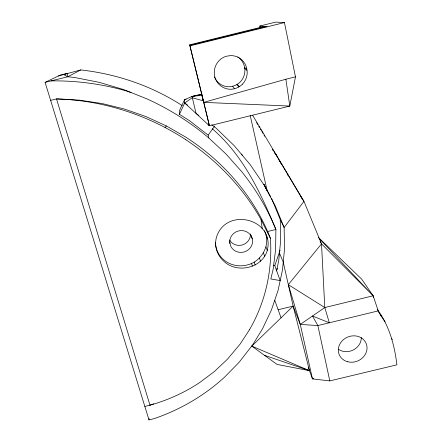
<?xml version="1.0" encoding="UTF-8"?>
<svg xmlns="http://www.w3.org/2000/svg" width="442" height="442" viewBox="0 0 442 442"><rect width="100%" height="100%" fill="white"/><g stroke="black" fill="none" stroke-linecap="round" stroke-linejoin="round"><path stroke-width="0.66" d="M280.09 250.205L274.786 265.636L280.189 280.593L270.824 278.952L273.128 269.344L275.609 249.614L275.896 229.497A248.095 223.63 12.5 0 0 241.68 171.634L226.193 154.175L208.823 137.976L208.165 135.119L189.496 120.699L179.424 114.323L179.48 110.599L184.552 99.688L192.016 96.439L202.105 94.107M211.795 124.749L215.989 128.058L234.183 145.65L250.2 164.645L263.913 184.784L275.239 205.817L284.129 227.486L284.538 248.89L282.488 269.929L278.073 290.377L271.405 310.013L262.592 328.649L252.841 344.611L239.144 362.252L224.812 376.916A209.635 194.911 16.1 0 1 154.081 418.662L148.982 419.9L149.087 418.524M215.425 242.542A25.791 24.465 -14.8 0 0 248.117 264.73C262.078 260.979 271.371 243.962 264.36 230.707M267.288 250.415C275.134 218.602 225.608 206.397 216.37 237.569A25.874 24.299 8.8 0 0 223.663 261.117C236.884 273.957 262.095 268.305 267.288 250.415L265.985 246.901M260.15 27.316L259.874 26.017L275.764 22.1L284.46 22.564L295.471 76.875L289.808 106.069L209.42 125.793L184.701 102.992L184.552 99.688L185.878 99.362M277.327 268.272L276.543 270.913L278.742 260.603L280.681 240.266L280.256 219.591L271.664 198.662M179.424 114.323L184.701 102.992L192.198 97.743L203.337 100.82M249.426 329.854L240.199 343.97L227.525 359.125L214.282 371.611L199.723 382.523A194.524 175.833 32.2 0 1 149.971 405.181M208.165 135.119L214.768 125.964M377.197 309.339C389.242 325.456 394.535 345.119 396.91 364.827L329.804 380.905L312.466 378.899L300.273 324.422L288.328 284.67L321.511 243.851L303.958 201.348L252.553 115.152M165.026 127.462L166.441 125.97L185.745 137.125A221.575 200.707 11 0 1 267.664 231.509L270.427 238.337A190.204 172.004 31.7 0 1 249.41 329.848M313.776 378.584L312.466 378.899L309.477 370.667L277.04 364.418L251.791 346.114L293.151 306.096L283.25 262.134L279.46 253.067M214.364 76.941A16.282 15.901 -83.1 0 0 229.348 86.781C233.525 86.51 237.531 84.803 240.442 81.759A16.282 15.901 -83.1 0 0 244.918 70.195L244.315 65.996A16.282 15.901 -83.1 0 0 237.763 56.869M242.581 84.079A16.857 16.47 -81.8 0 0 247.227 72.107L246.608 67.764A16.857 16.47 -81.8 0 0 230.448 55.593L226.166 56.283A16.857 16.47 -81.8 0 0 214.458 75.085A16.857 16.47 -81.8 0 0 231.089 89.278C235.415 89.024 239.558 87.173 242.597 84.09M300.273 324.422L324.787 307.549L373.147 295.786L378.236 310.892L317.864 325.566L300.273 324.422L293.151 306.096L278.145 309.748M148.982 419.9L45.09 82.367L67.803 76.764L80.737 69.935C116.627 73.88 151.821 85.892 182.159 105.583M80.737 69.935L58.383 75.996L45.09 82.367M58.383 75.996L60.222 75.085L65.493 73.786M208.16 124.224L209.42 125.793L203.751 102.367L285.863 79.234L295.471 76.875M208.315 124.191L209.42 125.793L189.662 44.835L264.067 26.492M189.822 45.338L265.559 26.664M189.662 44.835L189.988 45.852L284.46 22.564M50.626 100.362L56.515 98.914L79.494 100.163L102.229 103.566L124.462 109.064L145.943 116.566L166.441 125.97M185.894 99.362L184.552 99.688L185.911 99.5M144.832 406.43L149.971 405.181A192.723 179.126 16.1 0 0 153.777 403.789M198.85 115.445L196.082 113.412L192.016 96.439L201.408 94.466M192.016 96.439L201.856 95.284L203.751 102.367L289.808 106.069L285.863 79.234M67.803 76.764L67.256 73.389L63.736 74.676L67.803 76.764L74.477 77.455L99.384 82.394L123.611 89.56L146.893 98.853A248.095 223.63 12.5 0 1 208.823 137.976M267.112 26.84L259.874 26.017L260.277 27.321M273.488 265.404L274.786 265.636M130.998 92.511L126.716 91.046A236.802 214.751 11.2 0 0 51.023 80.903M264.482 355.318L309.477 370.667L293.151 306.096M251.791 346.114L309.477 370.667L308.306 367.446M288.328 284.67L324.787 307.549L329.329 322.782L312.5 316.008L317.864 325.566L329.804 380.905M185.85 139.733C147.517 114.644 102.345 100.19 56.515 98.914L149.971 405.181M184.701 102.992L187.458 105.019M244.509 67.344L246.807 69.162M244.669 68.455L246.99 70.322M212.21 128.727C243.128 155.17 260.62 192.684 275.896 229.497L267.664 231.509A192.883 179.275 16.1 0 1 267.769 232.89M318.257 237.321L361.622 279.079L373.147 295.786L373.518 297.742M320.118 241.603L321.511 243.851L373.147 295.786L319.107 238.415M237.343 84.3L239.387 86.72M236.851 84.571L238.807 86.969M232.625 86.251L234.481 88.731M273.902 151.507L276.907 155.987M379.794 313.98L381.871 317.085L380.391 314.826M382.231 317.621L385.098 321.898M300.687 196.441L303.958 201.348L284.129 227.486L280.256 219.591M391.568 338.39L392.292 339.495M378.164 311.428L379.645 313.693M275.405 153.717L302.068 198.519M256.631 122.71L257.686 124.478M258.741 126.246L259.443 127.429M260.498 129.197L261.2 130.373M261.907 131.55L262.957 133.318M264.012 135.086L264.714 136.263M274.195 152.164L274.896 153.335M279.079 160.369L279.775 161.54M280.819 163.302L281.521 164.474M287.444 174.435L288.14 175.612M264.554 185.452L263.907 184.253L267.2 190.883L250.178 115.323M265.2 186.657L270.697 196.861M185.839 139.749A217.237 191.275 26.8 0 1 261.056 219.547L270.427 238.337M241.697 154.004L242.227 155.192M266.101 235.481L267.46 238.956M274.725 300.234L281.046 317.815M263.465 252.863L264.664 256.277M259.454 258.034L260.52 261.294M251.095 235.271L252.26 238.884M254.222 262.078L255.128 265.101M251.526 263.255L252.36 266.15M189.988 45.852L203.751 102.367M229.564 241.735L230.79 246.316A11.459 10.873 -14.8 0 0 244.498 251.846A11.459 10.873 -14.8 0 0 252.443 239.47L251.586 236.763A11.459 10.873 -14.8 0 0 237.835 231.144A11.459 10.873 -14.8 0 0 229.906 243.619M261.04 219.558L262.222 228.763M321.511 243.851L324.787 307.549M361.313 337.539A14.138 12.63 -22.4 0 1 353.362 349.948A14.138 12.63 -22.4 0 1 338.373 349.246M250.432 233.928A11.122 10.58 -14.9 0 1 242.327 244.951A11.122 10.58 -14.9 0 1 229.558 239.962M273.15 150.407L272.427 149.247L273.15 150.407M347.755 361.771A14.592 12.967 -22.2 0 0 366.827 345.672A14.592 12.967 -22.2 0 0 343.445 339.638A14.592 12.967 -22.2 0 0 347.755 361.771"/></g></svg>
